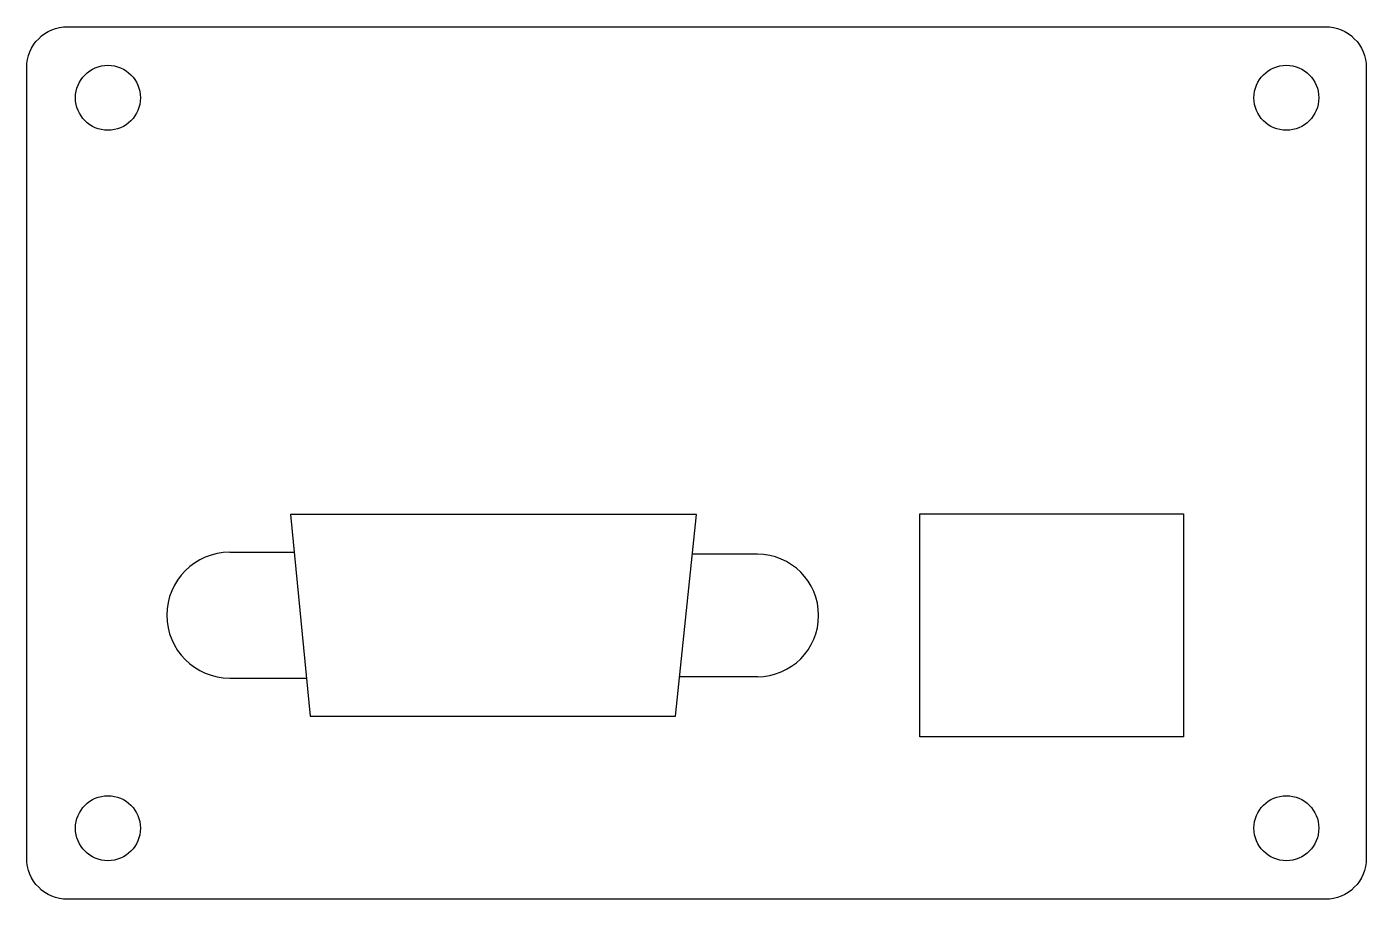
# Model space of a CAD drawing. Header units: millimetres. Extents: x 0 to 66, y 0 to 43.
import ezdxf

# ---------------------------------------------------------------- set-up
doc = ezdxf.new("R2010")
doc.units = ezdxf.units.MM
doc.layers.get('0').update_dxf_attribs({"linetype": 'CONTINUOUS'})

msp = doc.modelspace()

# ---------------------------------------------------------------- linework, layer by layer
for p, q in [((10, 17.1), (13.182, 17.1)), ((36, 17.002), (32.796, 17.002)), ((10, 10.9), (13.784, 10.9)), ((36, 10.967), (32.17, 10.967))]:
    msp.add_line(p, q)
msp.add_lwpolyline([(64, 0), (2, 0, -0.414214), (0, 2), (0, 41, -0.414214), (2, 43), (64, 43, -0.414214), (66, 41), (66, 2, -0.414214)], format="xyb", close=True)
for points in [[(33, 18.969), (13, 18.969), (13.967, 9.016), (31.967, 9.016)], [(57, 8), (44, 8), (44, 19), (57, 19)]]:
    msp.add_lwpolyline(points, close=True)
for centre in [(4, 39.5), (62.065, 39.5), (4, 3.5), (62.065, 3.5)]:
    msp.add_circle(centre, 1.6)
for centre, radius, start, end in [((10, 14), 3.1, 90, 270), ((36, 13.985), 3.018, -90, 90)]:
    msp.add_arc(centre, radius, start, end)

doc.saveas('drawing.dxf')
